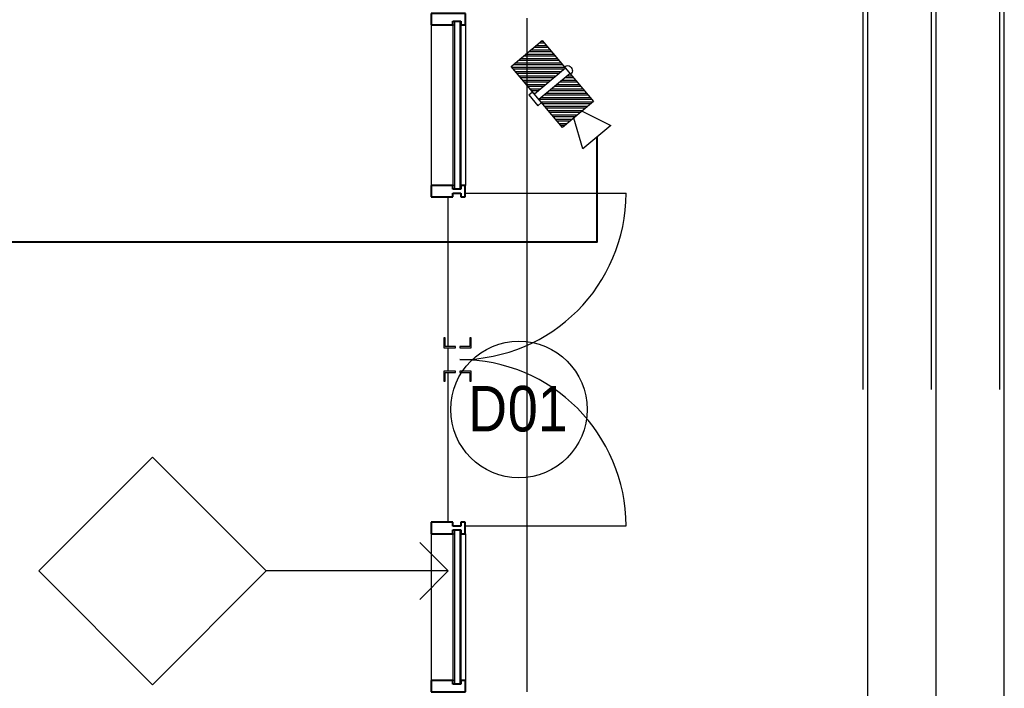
# Model space of a CAD drawing. Header units: millimetres. Extents: x -9358 to 257996, y -67499 to 9117.
# Drawn here: x 48940 to 53270, y -32362 to -29425 of the extents above; entities that cross this region are included whole.
import ezdxf

# ---------------------------------------------------------------- set-up
doc = ezdxf.new("R2010")
doc.units = ezdxf.units.MM
doc.header["$LTSCALE"] = 1000
doc.linetypes.add('Overhead', pattern=[3.96875, 2.38125, -1.5875])
for name, color, linetype, lineweight in [('A-DOOR', 8, 'Continuous', 9), ('A-DOR', 8, 'Continuous', 9), ('A-FLR-PAT', 8, 'Continuous', 18), ('A-STP', 8, 'Continuous', 9), ('A-STP-1', 8, 'Overhead', 9), ('A-TYP-DOR', 8, 'Continuous', 0), ('A-TYP-WAL', 8, 'Continuous', 0), ('A-WAL-CRT-GLS', 8, 'Continuous', 9), ('A-WAL-CRT-GLS-1', 8, 'Continuous', 18), ('A-WAL-CRT-MLN', 8, 'Continuous', 9), ('A-WAL-CRT-MLN-1', 8, 'Continuous', 25), ('LC-CAM', 4, 'Continuous', 5)]:
    doc.layers.add(name, color=color, linetype=linetype, lineweight=lineweight)
doc.layers.add('CCTVNET', color=6, linetype='Continuous')
doc.styles.add('Arial_7', font='arial.ttf', dxfattribs={"width": 0.85, "height": 200})

# ---------------------------------------------------------------- blocks, each defined once
blk = doc.blocks.new('Door Tag - Door Tag-41184-01-Ground Floor Plan')
at = {"layer": 'A-TYP-DOR'}
blk.add_circle((0, 0), 3, dxfattribs=at)
blk = doc.blocks.new('Wall Tag - 1_2_-62628-01-Ground Floor Plan')
at = {"layer": 'A-TYP-WAL'}
for p, q in [((-5, 0), (0, 5)), ((0, 5), (5, 0)), ((-5, 0), (0, -5)), ((0, -5), (5, 0))]:
    blk.add_line(p, q, dxfattribs=at)
blk = doc.blocks.new('System Panel - Glazed-2593531-01-Ground Floor Furniture Plan')
at = {"layer": 'A-WAL-CRT-GLS-1'}
for p, q in [((338.90625, -27.3), (-338.90625, -27.3)), ((-338.90625, -27.3), (-338.90625, -52.7)), ((338.90625, -52.7), (338.90625, -27.3)), ((-338.90625, -52.7), (338.90625, -52.7))]:
    blk.add_line(p, q, dxfattribs=at)
blk = doc.blocks.new('Rectangular Mullion - 50 x 150_left-2593528-01-Ground Floor Furniture Plan')
at = {"layer": 'A-WAL-CRT-MLN'}
for p, q in [((50750, -31535), (50750, -32180)), ((50845, -31535), (50851.8, -31535)), ((50845, -31535), (50845, -32180)), ((50877.2, -31535), (50879.5, -31535)), ((50880, -31535), (50880, -32180)), ((50900, -31535), (50900, -32180)), ((50851.8, -32180), (50845, -32180)), ((50880, -32180), (50877.2, -32180))]:
    blk.add_line(p, q, dxfattribs=at)
blk = doc.blocks.new('Rectangular Mullion - 50 x 150_right-472148-01-Ground Floor Furniture Plan')
at = {"layer": 'A-WAL-CRT-MLN-1'}
for p, q in [((-50, 55.5), (-50, 75.5)), ((-50, 75.5), (0, 75.5)), ((-33.6875, 55.5), (-50, 55.5)), ((-33.6875, 20.5), (-33.6875, 55.5)), ((0, 75.5), (0, -74.5)), ((-50, -74.5), (-50, 20.5)), ((-50, 20.5), (-33.6875, 20.5)), ((0, -74.5), (-50, -74.5))]:
    blk.add_line(p, q, dxfattribs=at)
blk = doc.blocks.new('System Panel - Glazed-2466577-01-Ground Floor Furniture Plan')
at = {"layer": 'A-WAL-CRT-GLS-1'}
for p, q in [((368.8125, -27.3), (-368.8125, -27.3)), ((-368.8125, -27.3), (-368.8125, -52.7)), ((368.8125, -52.7), (368.8125, -27.3)), ((-368.8125, -52.7), (368.8125, -52.7))]:
    blk.add_line(p, q, dxfattribs=at)
blk = doc.blocks.new('Rectangular Mullion - 50 x 150_left-V47-01-Ground Floor Furniture Plan')
at = {"layer": 'A-WAL-CRT-MLN'}
for p, q in [((29180, -53850.5), (28475, -53850.5)), ((28475, -53952.3), (28475, -53945.5)), ((29180, -53945.5), (28475, -53945.5)), ((29180, -53945.5), (29180, -53952.3)), ((28475, -53980), (28475, -53977.7)), ((29180, -53980.5), (28475, -53980.5)), ((29180, -53977.7), (29180, -53980.5)), ((29180, -54000.5), (28475, -54000.5))]:
    blk.add_line(p, q, dxfattribs=at)
blk = doc.blocks.new('Rectangular Mullion - 50 x 150_Profile_Center-472146-01-Ground Floor Furniture Plan')
at = {"layer": 'A-WAL-CRT-MLN-1'}
for p, q in [((-25, 55), (-25, 75)), ((-25, 75), (25, 75)), ((-8.6875, 55), (-25, 55)), ((-8.6875, 20), (-8.6875, 55)), ((25, 55), (8.6875, 55)), ((8.6875, 55), (8.6875, 20)), ((25, 75), (25, 55)), ((-25, -75), (-25, 20)), ((-25, 20), (-8.6875, 20)), ((8.6875, 20), (25, 20)), ((25, 20), (25, -75)), ((25, -75), (-25, -75))]:
    blk.add_line(p, q, dxfattribs=at)
blk = doc.blocks.new('Rectangular Mullion - 50 x 150_left-472151-01-Ground Floor Furniture Plan')
at = {"layer": 'A-WAL-CRT-MLN-1'}
for p, q in [((0, 75.5), (-50, 75.5)), ((-50, 75.5), (-50, 55.5)), ((-50, 55.5), (-33.5, 55.5)), ((-33.5, 55.5), (-33.5, 20.5)), ((0, -74.5), (0, 75.5)), ((-33.5, 20.5), (-50, 20.5)), ((-50, 20.5), (-50, -74.5)), ((-50, -74.5), (0, -74.5))]:
    blk.add_line(p, q, dxfattribs=at)
blk = doc.blocks.new('M_Door-Curtain-Wall-Double-Glass - M_Door-Curtain-Wall-Double-Glass 1500_2500-2866193-01-Ground Floor Furniture Plan')
at = {"layer": 'A-DOOR'}
for p, q in [((-731.3, -75), (-731.3, -782.1)), ((731.3, -75), (731.3, -782.1))]:
    blk.add_line(p, q, dxfattribs=at)
for centre, start, end in [((-731.3, -50.8), 270, 360), ((731.3, -50.8), 180, 270)]:
    blk.add_arc(centre, 731.3, start, end, dxfattribs=at)
at = {"layer": 'A-DOR'}
for p, q in [((-50.8, 19.1), (-95.2, 19.1)), ((-95.2, 19.1), (-95.2, 12.7)), ((-95.2, 12.7), (-57.1, 12.7)), ((-57.1, 12.7), (-57.1, -31.7)), ((-50.8, -31.7), (-50.8, 19.1)), ((50.8, 19.1), (50.8, -31.7)), ((95.3, 19.1), (50.8, 19.1)), ((57.2, -31.7), (57.2, 12.7)), ((57.2, 12.7), (95.3, 12.7)), ((95.3, 12.7), (95.3, 19.1)), ((-57.1, -31.7), (-50.8, -31.7)), ((50.8, -31.7), (57.2, -31.7)), ((-50.8, -50.8), (-57.1, -50.8)), ((-57.1, -50.8), (-57.1, -95.2)), ((-50.8, -101.6), (-50.8, -50.8)), ((57.2, -50.8), (50.8, -50.8)), ((50.8, -50.8), (50.8, -101.6)), ((57.2, -95.2), (57.2, -50.8)), ((-57.1, -95.2), (-95.2, -95.2)), ((-95.2, -95.2), (-95.2, -101.6)), ((-95.2, -101.6), (-50.8, -101.6)), ((50.8, -101.6), (95.3, -101.6)), ((95.3, -95.2), (57.2, -95.2)), ((95.3, -101.6), (95.3, -95.2))]:
    blk.add_line(p, q, dxfattribs=at)
blk = doc.blocks.new('G')
at = {"layer": 'A-FLR-PAT'}
for p, q in [((50824.5, -30712.8), (50824.5, -30055)), ((50824.5, -30820.8), (50824.5, -30719.2)), ((50824.5, -31485), (50824.5, -30827.1))]:
    blk.add_line(p, q, dxfattribs=at)
at = {"layer": 'A-STP'}
for p, q in [((52670, -34870), (52670, -28830)), ((52970, -34870), (52970, -28830)), ((53270, -34870), (53270, -28830)), ((51170, -29270), (51170, -32230))]:
    blk.add_line(p, q, dxfattribs=at)
at = {"layer": 'A-STP-1'}
for p, q in [((52650, -34870), (52650, -28827.9)), ((52950, -34870), (52950, -28830)), ((53250, -34870), (53250, -28830))]:
    blk.add_line(p, q, dxfattribs=at)
at = {"layer": 'A-DOR', "rotation": 90.00000000000021}
blk.add_blockref('M_Door-Curtain-Wall-Double-Glass - M_Door-Curtain-Wall-Double-Glass 1500_2500-2866193-01-Ground Floor Furniture Plan', (50824.5, -30770), dxfattribs=at)
at = {"layer": 'A-WAL-CRT-GLS', "rotation": 90.00000000000021}
for name, p in [('System Panel - Glazed-2466577-01-Ground Floor Furniture Plan', (50824.5, -29652.5)), ('System Panel - Glazed-2593531-01-Ground Floor Furniture Plan', (50824.5, -31857.6))]:
    blk.add_blockref(name, p, dxfattribs=at)
at = {"layer": 'A-WAL-CRT-MLN', "extrusion": (0, 0, -1), "rotation": 89.99999999999979}
for name, p in [('Rectangular Mullion - 50 x 150_right-472148-01-Ground Floor Furniture Plan', (-50824.5, -29250)), ('Rectangular Mullion - 50 x 150_Profile_Center-472146-01-Ground Floor Furniture Plan', (-50824.5, -30030)), ('Rectangular Mullion - 50 x 150_Profile_Center-472146-01-Ground Floor Furniture Plan', (-50824.5, -31510))]:
    blk.add_blockref(name, p, dxfattribs=at)
at = {"layer": 'A-WAL-CRT-MLN'}
for name, p, rotation in [('Rectangular Mullion - 50 x 150_left-V47-01-Ground Floor Furniture Plan', (-3100.5, -58480), 89.99999999999939), ('Rectangular Mullion - 50 x 150_left-472151-01-Ground Floor Furniture Plan', (50824.5, -32230), 270.0000000000002)]:
    blk.add_blockref(name, p, dxfattribs=dict(at, rotation=rotation))
blk.add_blockref('Rectangular Mullion - 50 x 150_left-2593528-01-Ground Floor Furniture Plan', (0, 0), dxfattribs=at)
blk = doc.blocks.new('CAM 2')
at = {"layer": 'LC-CAM'}
h = blk.add_hatch(dxfattribs=at)
h.set_pattern_fill('ANSI32', color=3, scale=2, angle=45)
h.paths.add_polyline_path([(53330.6, -56687.2), (53453.7, -56790.2), (53567.9, -56653.6), (53444.8, -56550.7)])
h.paths.add_polyline_path([(53477.3, -56809.9), (53599.7, -56912.2), (53713.8, -56775.6), (53591.5, -56673.3)])
at = {"layer": 'LC-CAM', "color": 3}
for p, q in [((53339.8, -56474.6), (53236.7, -56598)), ((53403.2, -56600.4), (53339.8, -56474.6)), ((53236.7, -56598), (53372.1, -56637.3)), ((53567.9, -56653.6), (53453.7, -56790.2)), ((53591.5, -56673.3), (53477.3, -56809.9)), ((53426.6, -56795.5), (53440.4, -56779)), ((53474.7, -56835.6), (53426.6, -56795.5)), ((53474.7, -56835.6), (53488.4, -56819.2))]:
    blk.add_line(p, q, dxfattribs=at)
blk.add_lwpolyline([(53444.8, -56550.7), (53330.6, -56687.2), (53599.7, -56912.2), (53713.8, -56775.6)], close=True, dxfattribs=at)
blk.add_arc((53581.3, -56664.8), 21.5, 320.1045, 140.1045, dxfattribs=at)

msp = doc.modelspace()

# ---------------------------------------------------------------- block references
msp.add_blockref('G', (0, -148.1))

# ---------------------------------------------------------------- next in the draw order: linework, layer by layer
at = {"layer": 'A-TYP-WAL'}
for q in [(50699.5, -31721.8), (50024.5, -31846.8), (50699.5, -31971.8)]:
    msp.add_line((50824.5, -31846.8), q, dxfattribs=at)
at = {"layer": 'CCTVNET', "color": 3}
msp.add_lwpolyline([(51478, -29940.8), (51477.6, -30402), (42490.8, -30402)], dxfattribs=at)

# ---------------------------------------------------------------- next in the draw order: block references
at = {"layer": 'A-TYP-DOR', "xscale": 99.99999999999991, "yscale": 99.99999999999991, "zscale": 99.99999999999991}
msp.add_blockref('Door Tag - Door Tag-41184-01-Ground Floor Plan', (51135.6, -31137.5), dxfattribs=at)
at = {"layer": 'A-TYP-WAL', "xscale": 99.99999999999991, "yscale": 99.99999999999991, "zscale": 99.99999999999991}
msp.add_blockref('Wall Tag - 1_2_-62628-01-Ground Floor Plan', (49524.5, -31846.8), dxfattribs=at)
at = {"layer": 'CCTVNET', "color": 3, "xscale": -1, "rotation": 270}
msp.add_blockref('CAM 2', (108013.9, -83229.5), dxfattribs=at)

# ---------------------------------------------------------------- next in the draw order: texts
at = {"layer": 'A-TYP-DOR', "char_height": 200, "attachment_point": 1, "style": 'Arial_7'}
for s, insert, width in [('D', (50911.9, -31033.9), 211.245), ('01', (51086.2, -31033.9), 327.088)]:
    msp.add_mtext(s, dxfattribs=dict(at, insert=insert, width=width))

doc.saveas('drawing.dxf')
